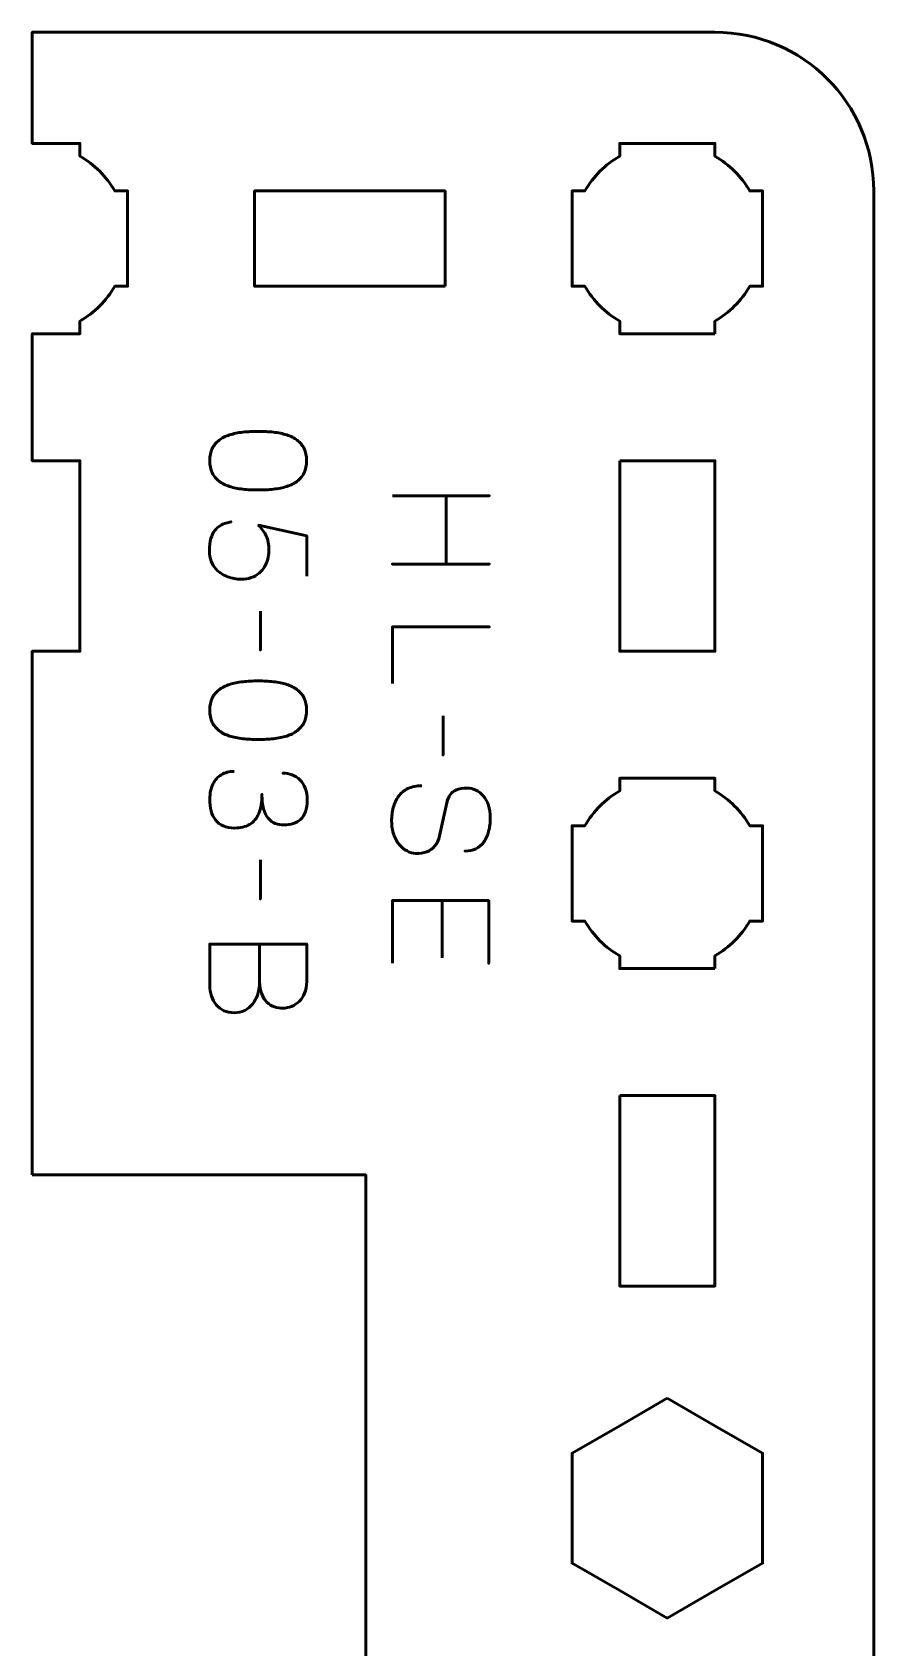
# Model space of a CAD drawing. Header units: centimetres. Extents: x -22.2 to 28.4, y -19.5 to -10.2.
# Drawn here: x -11.5 to -8.85, y -15.29 to -10.2 of the extents above; entities that cross this region are included whole.
import ezdxf

# ---------------------------------------------------------------- set-up
doc = ezdxf.new("R2010")
doc.units = ezdxf.units.CM
doc.header["$MEASUREMENT"] = 0
doc.layers.add('Layer 1', color=7, linetype='Continuous')

msp = doc.modelspace()

# ---------------------------------------------------------------- linework, layer by layer
at = {"layer": 'Layer 1', "lineweight": 53}
for points, knots in [([(-11.50008, -13.8), (-11.50008, -13.8), (-10.45, -13.8), (-10.45, -13.8), (-10.45, -13.8), (-10.45, -13.8), (-10.45, -15.84995), (-10.45, -15.84995), (-10.45, -15.84995), (-10.45, -15.84995), (-10.45001, -17.8999), (-10.45001, -17.8999), (-10.45001, -17.8999), (-10.45001, -17.8999), (-11.50008, -17.8999), (-11.50008, -17.8999), (-11.50008, -17.8999), (-11.50008, -18.66783), (-11.50008, -18.84734), (-11.50008, -19.4999), (-11.50008, -19.4999), (-11.50008, -19.4999), (-9.35007, -19.4999), (-9.35007, -19.4999), (-9.35007, -19.4999), (-9.07307, -19.4999), (-8.84998, -19.2768), (-8.84998, -18.9998), (-8.84998, -18.9998), (-8.84998, -18.9998), (-8.84998, -15.84995), (-8.84998, -15.84995), (-8.84998, -15.84995), (-8.84998, -15.84995), (-8.84998, -10.7001), (-8.84998, -10.7001), (-8.84998, -10.7001), (-8.84998, -10.42315), (-9.07286, -10.20008), (-9.34992, -10.2), (-9.34992, -10.2), (-9.34992, -10.2), (-11.50008, -10.2), (-11.50008, -10.2), (-11.50008, -10.2), (-11.50008, -10.2), (-11.50008, -10.54996), (-11.50008, -10.54996), (-11.50008, -10.54996), (-11.50008, -10.54996), (-11.34993, -10.54996), (-11.34993, -10.54996), (-11.34993, -10.54996), (-11.34993, -10.54996), (-11.34993, -10.59015), (-11.34993, -10.59015), (-11.34993, -10.59015), (-11.30443, -10.61649), (-11.26649, -10.65445), (-11.24015, -10.69996), (-11.24015, -10.69996), (-11.24015, -10.69996), (-11.19994, -10.69996), (-11.19994, -10.69996), (-11.19994, -10.69996), (-11.19994, -10.69996), (-11.19994, -10.99996), (-11.19994, -10.99996), (-11.19994, -10.99996), (-11.19994, -10.99996), (-11.24017, -10.99996), (-11.24017, -10.99996), (-11.24017, -10.99996), (-11.26651, -11.04546), (-11.30444, -11.08342), (-11.34993, -11.10976), (-11.34993, -11.10976), (-11.34993, -11.10976), (-11.34993, -11.14995), (-11.34993, -11.14995), (-11.34993, -11.14995), (-11.34993, -11.14995), (-11.49845, -11.14995), (-11.49845, -11.14995), (-11.49845, -11.14995), (-11.49845, -11.14995), (-11.5, -11.14997), (-11.5, -11.14997), (-11.5, -11.14997), (-11.5, -11.14997), (-11.50008, -11.14997), (-11.50008, -11.14997), (-11.50008, -11.14997), (-11.50008, -11.14997), (-11.50008, -11.55005), (-11.50008, -11.55005), (-11.50008, -11.55005), (-11.50008, -11.55005), (-11.34992, -11.55005), (-11.34992, -11.55005), (-11.34992, -11.55005), (-11.34992, -11.55005), (-11.34992, -12.15004), (-11.34992, -12.15004), (-11.34992, -12.15004), (-11.34992, -12.15004), (-11.50008, -12.15004), (-11.50008, -12.15004), (-11.50008, -12.15004), (-11.50008, -12.82411), (-11.50008, -12.98058), (-11.50008, -13.8)], [0, 0, 0, 0, 0.0357143, 0.0357143, 0.0357143, 0.0357143, 0.0714286, 0.0714286, 0.0714286, 0.0714286, 0.1071429, 0.1071429, 0.1071429, 0.1071429, 0.1428571, 0.1428571, 0.1428571, 0.1428571, 0.1785714, 0.1785714, 0.1785714, 0.1785714, 0.2142857, 0.2142857, 0.2142857, 0.2142857, 0.25, 0.25, 0.25, 0.25, 0.2857143, 0.2857143, 0.2857143, 0.2857143, 0.3214286, 0.3214286, 0.3214286, 0.3214286, 0.3571429, 0.3571429, 0.3571429, 0.3571429, 0.3928571, 0.3928571, 0.3928571, 0.3928571, 0.4285714, 0.4285714, 0.4285714, 0.4285714, 0.4642857, 0.4642857, 0.4642857, 0.4642857, 0.5, 0.5, 0.5, 0.5, 0.5357143, 0.5357143, 0.5357143, 0.5357143, 0.5714286, 0.5714286, 0.5714286, 0.5714286, 0.6071429, 0.6071429, 0.6071429, 0.6071429, 0.6428571, 0.6428571, 0.6428571, 0.6428571, 0.6785714, 0.6785714, 0.6785714, 0.6785714, 0.7142857, 0.7142857, 0.7142857, 0.7142857, 0.75, 0.75, 0.75, 0.75, 0.7857143, 0.7857143, 0.7857143, 0.7857143, 0.8214286, 0.8214286, 0.8214286, 0.8214286, 0.8571429, 0.8571429, 0.8571429, 0.8571429, 0.8928571, 0.8928571, 0.8928571, 0.8928571, 0.9285714, 0.9285714, 0.9285714, 0.9285714, 0.9642857, 0.9642857, 0.9642857, 0.9642857, 1, 1, 1, 1]), ([(-9.34993, -11.14995), (-9.34993, -11.14995), (-9.49845, -11.14995), (-9.49845, -11.14995), (-9.49845, -11.14995), (-9.49845, -11.14995), (-9.5, -11.14997), (-9.5, -11.14997), (-9.5, -11.14997), (-9.5, -11.14997), (-9.50155, -11.14995), (-9.50155, -11.14995), (-9.50155, -11.14995), (-9.50155, -11.14995), (-9.64993, -11.14995), (-9.64993, -11.14995), (-9.64993, -11.14995), (-9.64993, -11.14995), (-9.64993, -11.10986), (-9.64993, -11.10986), (-9.64993, -11.10986), (-9.6955, -11.08351), (-9.73348, -11.04551), (-9.75984, -10.99996), (-9.75984, -10.99996), (-9.75984, -10.99996), (-9.79993, -10.99996), (-9.79993, -10.99996), (-9.79993, -10.99996), (-9.79993, -10.99996), (-9.79993, -10.85591), (-9.79993, -10.85591), (-9.79993, -10.85591), (-9.79993, -10.85591), (-9.79999, -10.84997), (-9.79999, -10.84997), (-9.79999, -10.84997), (-9.79999, -10.84997), (-9.79993, -10.84403), (-9.79993, -10.84403), (-9.79993, -10.84403), (-9.79993, -10.84403), (-9.79993, -10.69996), (-9.79993, -10.69996), (-9.79993, -10.69996), (-9.79993, -10.69996), (-9.75986, -10.69996), (-9.75986, -10.69996), (-9.75986, -10.69996), (-9.7335, -10.65439), (-9.69551, -10.6164), (-9.64993, -10.59006), (-9.64993, -10.59006), (-9.64993, -10.59006), (-9.64993, -10.54996), (-9.64993, -10.54996), (-9.64993, -10.54996), (-9.64993, -10.54996), (-9.34993, -10.54996), (-9.34993, -10.54996), (-9.34993, -10.54996), (-9.34993, -10.54996), (-9.34993, -10.59015), (-9.34993, -10.59015), (-9.34993, -10.59015), (-9.30443, -10.61649), (-9.26649, -10.65445), (-9.24015, -10.69996), (-9.24015, -10.69996), (-9.24015, -10.69996), (-9.19994, -10.69996), (-9.19994, -10.69996), (-9.19994, -10.69996), (-9.19994, -10.69996), (-9.19994, -10.99996), (-9.19994, -10.99996), (-9.19994, -10.99996), (-9.19994, -10.99996), (-9.24017, -10.99996), (-9.24017, -10.99996), (-9.24017, -10.99996), (-9.26651, -11.04546), (-9.30444, -11.08342), (-9.34993, -11.10976), (-9.34993, -11.10976), (-9.34993, -11.10976), (-9.34993, -11.14995), (-9.34993, -11.14995)], [0, 0, 0, 0, 0.0454545, 0.0454545, 0.0454545, 0.0454545, 0.0909091, 0.0909091, 0.0909091, 0.0909091, 0.1363636, 0.1363636, 0.1363636, 0.1363636, 0.1818182, 0.1818182, 0.1818182, 0.1818182, 0.2272727, 0.2272727, 0.2272727, 0.2272727, 0.2727273, 0.2727273, 0.2727273, 0.2727273, 0.3181818, 0.3181818, 0.3181818, 0.3181818, 0.3636364, 0.3636364, 0.3636364, 0.3636364, 0.4090909, 0.4090909, 0.4090909, 0.4090909, 0.4545455, 0.4545455, 0.4545455, 0.4545455, 0.5, 0.5, 0.5, 0.5, 0.5454545, 0.5454545, 0.5454545, 0.5454545, 0.5909091, 0.5909091, 0.5909091, 0.5909091, 0.6363636, 0.6363636, 0.6363636, 0.6363636, 0.6818182, 0.6818182, 0.6818182, 0.6818182, 0.7272727, 0.7272727, 0.7272727, 0.7272727, 0.7727273, 0.7727273, 0.7727273, 0.7727273, 0.8181818, 0.8181818, 0.8181818, 0.8181818, 0.8636364, 0.8636364, 0.8636364, 0.8636364, 0.9090909, 0.9090909, 0.9090909, 0.9090909, 0.9545455, 0.9545455, 0.9545455, 0.9545455, 1, 1, 1, 1]), ([(-10.19993, -10.99993), (-10.19993, -10.99993), (-10.19993, -10.69992), (-10.19993, -10.69992), (-10.19993, -10.69992), (-10.19993, -10.69992), (-10.79992, -10.69992), (-10.79992, -10.69992), (-10.79992, -10.69992), (-10.79992, -10.69992), (-10.79992, -10.99993), (-10.79992, -10.99993), (-10.79992, -10.99993), (-10.79992, -10.99993), (-10.19993, -10.99993), (-10.19993, -10.99993)], [0, 0, 0, 0, 0.25, 0.25, 0.25, 0.25, 0.5, 0.5, 0.5, 0.5, 0.75, 0.75, 0.75, 0.75, 1, 1, 1, 1]), ([(-9.64993, -11.55005), (-9.64993, -11.55005), (-9.34992, -11.55005), (-9.34992, -11.55005), (-9.34992, -11.55005), (-9.34992, -11.55005), (-9.34992, -12.15004), (-9.34992, -12.15004), (-9.34992, -12.15004), (-9.34992, -12.15004), (-9.64993, -12.15004), (-9.64993, -12.15004), (-9.64993, -12.15004), (-9.64993, -12.15004), (-9.64993, -11.55005), (-9.64993, -11.55005)], [0, 0, 0, 0, 0.25, 0.25, 0.25, 0.25, 0.5, 0.5, 0.5, 0.5, 0.75, 0.75, 0.75, 0.75, 1, 1, 1, 1]), ([(-9.34993, -13.14995), (-9.34993, -13.14995), (-9.49845, -13.14995), (-9.49845, -13.14995), (-9.49845, -13.14995), (-9.49845, -13.14995), (-9.5, -13.14997), (-9.5, -13.14997), (-9.5, -13.14997), (-9.5, -13.14997), (-9.50155, -13.14995), (-9.50155, -13.14995), (-9.50155, -13.14995), (-9.50155, -13.14995), (-9.64993, -13.14995), (-9.64993, -13.14995), (-9.64993, -13.14995), (-9.64993, -13.14995), (-9.64993, -13.10986), (-9.64993, -13.10986), (-9.64993, -13.10986), (-9.6955, -13.08351), (-9.73348, -13.04551), (-9.75984, -12.99996), (-9.75984, -12.99996), (-9.75984, -12.99996), (-9.79993, -12.99996), (-9.79993, -12.99996), (-9.79993, -12.99996), (-9.79993, -12.99996), (-9.79993, -12.85591), (-9.79993, -12.85591), (-9.79993, -12.85591), (-9.79993, -12.85591), (-9.79999, -12.84997), (-9.79999, -12.84997), (-9.79999, -12.84997), (-9.79999, -12.84997), (-9.79993, -12.84403), (-9.79993, -12.84403), (-9.79993, -12.84403), (-9.79993, -12.84403), (-9.79993, -12.69996), (-9.79993, -12.69996), (-9.79993, -12.69996), (-9.79993, -12.69996), (-9.75986, -12.69996), (-9.75986, -12.69996), (-9.75986, -12.69996), (-9.7335, -12.65439), (-9.69551, -12.6164), (-9.64993, -12.59006), (-9.64993, -12.59006), (-9.64993, -12.59006), (-9.64993, -12.54996), (-9.64993, -12.54996), (-9.64993, -12.54996), (-9.64993, -12.54996), (-9.34993, -12.54996), (-9.34993, -12.54996), (-9.34993, -12.54996), (-9.34993, -12.54996), (-9.34993, -12.59015), (-9.34993, -12.59015), (-9.34993, -12.59015), (-9.30443, -12.61649), (-9.26649, -12.65445), (-9.24015, -12.69996), (-9.24015, -12.69996), (-9.24015, -12.69996), (-9.19994, -12.69996), (-9.19994, -12.69996), (-9.19994, -12.69996), (-9.19994, -12.69996), (-9.19994, -12.99996), (-9.19994, -12.99996), (-9.19994, -12.99996), (-9.19994, -12.99996), (-9.24017, -12.99996), (-9.24017, -12.99996), (-9.24017, -12.99996), (-9.26651, -13.04546), (-9.30444, -13.08342), (-9.34993, -13.10976), (-9.34993, -13.10976), (-9.34993, -13.10976), (-9.34993, -13.14995), (-9.34993, -13.14995)], [0, 0, 0, 0, 0.0454545, 0.0454545, 0.0454545, 0.0454545, 0.0909091, 0.0909091, 0.0909091, 0.0909091, 0.1363636, 0.1363636, 0.1363636, 0.1363636, 0.1818182, 0.1818182, 0.1818182, 0.1818182, 0.2272727, 0.2272727, 0.2272727, 0.2272727, 0.2727273, 0.2727273, 0.2727273, 0.2727273, 0.3181818, 0.3181818, 0.3181818, 0.3181818, 0.3636364, 0.3636364, 0.3636364, 0.3636364, 0.4090909, 0.4090909, 0.4090909, 0.4090909, 0.4545455, 0.4545455, 0.4545455, 0.4545455, 0.5, 0.5, 0.5, 0.5, 0.5454545, 0.5454545, 0.5454545, 0.5454545, 0.5909091, 0.5909091, 0.5909091, 0.5909091, 0.6363636, 0.6363636, 0.6363636, 0.6363636, 0.6818182, 0.6818182, 0.6818182, 0.6818182, 0.7272727, 0.7272727, 0.7272727, 0.7272727, 0.7727273, 0.7727273, 0.7727273, 0.7727273, 0.8181818, 0.8181818, 0.8181818, 0.8181818, 0.8636364, 0.8636364, 0.8636364, 0.8636364, 0.9090909, 0.9090909, 0.9090909, 0.9090909, 0.9545455, 0.9545455, 0.9545455, 0.9545455, 1, 1, 1, 1]), ([(-9.64993, -13.55005), (-9.64993, -13.55005), (-9.34992, -13.55005), (-9.34992, -13.55005), (-9.34992, -13.55005), (-9.34992, -13.55005), (-9.34992, -14.15004), (-9.34992, -14.15004), (-9.34992, -14.15004), (-9.34992, -14.15004), (-9.64993, -14.15004), (-9.64993, -14.15004), (-9.64993, -14.15004), (-9.64993, -14.15004), (-9.64993, -13.55005), (-9.64993, -13.55005)], [0, 0, 0, 0, 0.25, 0.25, 0.25, 0.25, 0.5, 0.5, 0.5, 0.5, 0.75, 0.75, 0.75, 0.75, 1, 1, 1, 1]), ([(-9.50003, -14.50352), (-9.50003, -14.50352), (-9.65004, -14.59012), (-9.65004, -14.59012), (-9.65004, -14.59012), (-9.65004, -14.59012), (-9.80003, -14.67672), (-9.80003, -14.67672), (-9.80003, -14.67672), (-9.80003, -14.67672), (-9.80003, -14.84993), (-9.80003, -14.84993), (-9.80003, -14.84993), (-9.80003, -14.84993), (-9.80003, -15.02314), (-9.80003, -15.02314), (-9.80003, -15.02314), (-9.80003, -15.02314), (-9.65004, -15.10974), (-9.65004, -15.10974), (-9.65004, -15.10974), (-9.65004, -15.10974), (-9.50003, -15.19634), (-9.50003, -15.19634), (-9.50003, -15.19634), (-9.50003, -15.19634), (-9.35002, -15.10974), (-9.35002, -15.10974), (-9.35002, -15.10974), (-9.35002, -15.10974), (-9.20003, -15.02314), (-9.20003, -15.02314), (-9.20003, -15.02314), (-9.20003, -15.02314), (-9.20003, -14.84993), (-9.20003, -14.84993), (-9.20003, -14.84993), (-9.20003, -14.84993), (-9.20003, -14.67672), (-9.20003, -14.67672), (-9.20003, -14.67672), (-9.20003, -14.67672), (-9.35002, -14.59012), (-9.35002, -14.59012), (-9.35002, -14.59012), (-9.35002, -14.59012), (-9.50003, -14.50352), (-9.50003, -14.50352)], [0, 0, 0, 0, 0.0833333, 0.0833333, 0.0833333, 0.0833333, 0.1666667, 0.1666667, 0.1666667, 0.1666667, 0.25, 0.25, 0.25, 0.25, 0.3333333, 0.3333333, 0.3333333, 0.3333333, 0.4166667, 0.4166667, 0.4166667, 0.4166667, 0.5, 0.5, 0.5, 0.5, 0.5833333, 0.5833333, 0.5833333, 0.5833333, 0.6666667, 0.6666667, 0.6666667, 0.6666667, 0.75, 0.75, 0.75, 0.75, 0.8333333, 0.8333333, 0.8333333, 0.8333333, 0.9166667, 0.9166667, 0.9166667, 0.9166667, 1, 1, 1, 1])]:
    msp.add_open_spline(points, degree=3, knots=knots, dxfattribs=at)
at = {"layer": 'Layer 1', "color": 5, "lineweight": 53}
for points, knots in [([(-10.94108, -11.54966), (-10.94101, -11.56447), (-10.9384, -11.57724), (-10.93332, -11.5879), (-10.93332, -11.5879), (-10.92824, -11.59848), (-10.92097, -11.6073), (-10.91173, -11.61435), (-10.91173, -11.61435), (-10.90242, -11.62134), (-10.89141, -11.62684), (-10.87871, -11.63093), (-10.87871, -11.63093), (-10.86601, -11.63496), (-10.85211, -11.63785), (-10.83687, -11.63947), (-10.83687, -11.63947), (-10.82163, -11.64117), (-10.80561, -11.64201), (-10.78868, -11.64194), (-10.78868, -11.64194), (-10.77182, -11.64201), (-10.7558, -11.64117), (-10.74063, -11.63947), (-10.74063, -11.63947), (-10.72546, -11.63785), (-10.71149, -11.63496), (-10.69879, -11.63093), (-10.69879, -11.63093), (-10.68616, -11.62684), (-10.67516, -11.62134), (-10.66577, -11.61435), (-10.66577, -11.61435), (-10.65646, -11.6073), (-10.64919, -11.59848), (-10.64411, -11.5879), (-10.64411, -11.5879), (-10.63896, -11.57724), (-10.63635, -11.56447), (-10.63628, -11.54966), (-10.63628, -11.54966), (-10.63635, -11.53484), (-10.63896, -11.52207), (-10.64411, -11.51141), (-10.64411, -11.51141), (-10.64919, -11.50083), (-10.65646, -11.49201), (-10.66577, -11.48496), (-10.66577, -11.48496), (-10.67516, -11.47797), (-10.68616, -11.47247), (-10.69879, -11.46838), (-10.69879, -11.46838), (-10.71149, -11.46435), (-10.72546, -11.46146), (-10.74063, -11.45984), (-10.74063, -11.45984), (-10.7558, -11.45815), (-10.77182, -11.4573), (-10.78868, -11.45737), (-10.78868, -11.45737), (-10.80561, -11.4573), (-10.82163, -11.45815), (-10.83687, -11.45984), (-10.83687, -11.45984), (-10.85211, -11.46146), (-10.86601, -11.46435), (-10.87871, -11.46838), (-10.87871, -11.46838), (-10.89141, -11.47247), (-10.90242, -11.47797), (-10.91173, -11.48496), (-10.91173, -11.48496), (-10.92097, -11.49201), (-10.92824, -11.50083), (-10.93332, -11.51141), (-10.93332, -11.51141), (-10.9384, -11.52207), (-10.94101, -11.53484), (-10.94108, -11.54966)], [0, 0, 0, 0, 0.05, 0.05, 0.05, 0.05, 0.1, 0.1, 0.1, 0.1, 0.15, 0.15, 0.15, 0.15, 0.2, 0.2, 0.2, 0.2, 0.25, 0.25, 0.25, 0.25, 0.3, 0.3, 0.3, 0.3, 0.35, 0.35, 0.35, 0.35, 0.4, 0.4, 0.4, 0.4, 0.45, 0.45, 0.45, 0.45, 0.5, 0.5, 0.5, 0.5, 0.55, 0.55, 0.55, 0.55, 0.6, 0.6, 0.6, 0.6, 0.65, 0.65, 0.65, 0.65, 0.7, 0.7, 0.7, 0.7, 0.75, 0.75, 0.75, 0.75, 0.8, 0.8, 0.8, 0.8, 0.85, 0.85, 0.85, 0.85, 0.9, 0.9, 0.9, 0.9, 0.95, 0.95, 0.95, 0.95, 1, 1, 1, 1]), ([(-10.94108, -11.54966), (-10.94101, -11.56447), (-10.9384, -11.57724), (-10.93332, -11.5879), (-10.93332, -11.5879), (-10.92824, -11.59848), (-10.92097, -11.6073), (-10.91173, -11.61435), (-10.91173, -11.61435), (-10.90242, -11.62134), (-10.89141, -11.62684), (-10.87871, -11.63093), (-10.87871, -11.63093), (-10.86601, -11.63496), (-10.85211, -11.63785), (-10.83687, -11.63947), (-10.83687, -11.63947), (-10.82163, -11.64117), (-10.80561, -11.64201), (-10.78868, -11.64194), (-10.78868, -11.64194), (-10.77182, -11.64201), (-10.7558, -11.64117), (-10.74063, -11.63947), (-10.74063, -11.63947), (-10.72546, -11.63785), (-10.71149, -11.63496), (-10.69879, -11.63093), (-10.69879, -11.63093), (-10.68616, -11.62684), (-10.67516, -11.62134), (-10.66577, -11.61435), (-10.66577, -11.61435), (-10.65646, -11.6073), (-10.64919, -11.59848), (-10.64411, -11.5879), (-10.64411, -11.5879), (-10.63896, -11.57724), (-10.63635, -11.56447), (-10.63628, -11.54966), (-10.63628, -11.54966), (-10.63635, -11.53484), (-10.63896, -11.52207), (-10.64411, -11.51141), (-10.64411, -11.51141), (-10.64919, -11.50083), (-10.65646, -11.49201), (-10.66577, -11.48496), (-10.66577, -11.48496), (-10.67516, -11.47797), (-10.68616, -11.47247), (-10.69879, -11.46838), (-10.69879, -11.46838), (-10.71149, -11.46435), (-10.72546, -11.46146), (-10.74063, -11.45984), (-10.74063, -11.45984), (-10.7558, -11.45815), (-10.77182, -11.4573), (-10.78868, -11.45737), (-10.78868, -11.45737), (-10.80561, -11.4573), (-10.82163, -11.45815), (-10.83687, -11.45984), (-10.83687, -11.45984), (-10.85211, -11.46146), (-10.86601, -11.46435), (-10.87871, -11.46838), (-10.87871, -11.46838), (-10.89141, -11.47247), (-10.90242, -11.47797), (-10.91173, -11.48496), (-10.91173, -11.48496), (-10.92097, -11.49201), (-10.92824, -11.50083), (-10.93332, -11.51141), (-10.93332, -11.51141), (-10.9384, -11.52207), (-10.94101, -11.53484), (-10.94108, -11.54966)], [0, 0, 0, 0, 0.05, 0.05, 0.05, 0.05, 0.1, 0.1, 0.1, 0.1, 0.15, 0.15, 0.15, 0.15, 0.2, 0.2, 0.2, 0.2, 0.25, 0.25, 0.25, 0.25, 0.3, 0.3, 0.3, 0.3, 0.35, 0.35, 0.35, 0.35, 0.4, 0.4, 0.4, 0.4, 0.45, 0.45, 0.45, 0.45, 0.5, 0.5, 0.5, 0.5, 0.55, 0.55, 0.55, 0.55, 0.6, 0.6, 0.6, 0.6, 0.65, 0.65, 0.65, 0.65, 0.7, 0.7, 0.7, 0.7, 0.75, 0.75, 0.75, 0.75, 0.8, 0.8, 0.8, 0.8, 0.85, 0.85, 0.85, 0.85, 0.9, 0.9, 0.9, 0.9, 0.95, 0.95, 0.95, 0.95, 1, 1, 1, 1]), ([(-10.36577, -11.66014), (-10.36577, -11.66014), (-10.19686, -11.66014), (-10.19686, -11.66014), (-10.19686, -11.66014), (-10.19686, -11.66014), (-10.19686, -11.87561), (-10.19686, -11.87561), (-10.19686, -11.87561), (-10.19686, -11.87561), (-10.36577, -11.87561), (-10.36577, -11.87561), (-10.36577, -11.87561), (-10.36577, -11.87561), (-10.06097, -11.87561), (-10.06097, -11.87561), (-10.06097, -11.87561), (-10.06097, -11.87561), (-10.19686, -11.87561), (-10.19686, -11.87561), (-10.19686, -11.87561), (-10.19686, -11.87561), (-10.19686, -11.66014), (-10.19686, -11.66014), (-10.19686, -11.66014), (-10.19686, -11.66014), (-10.06097, -11.66014), (-10.06097, -11.66014), (-10.06097, -11.66014), (-10.06097, -11.66014), (-10.36577, -11.66014), (-10.36577, -11.66014)], [0, 0, 0, 0, 0.125, 0.125, 0.125, 0.125, 0.25, 0.25, 0.25, 0.25, 0.375, 0.375, 0.375, 0.375, 0.5, 0.5, 0.5, 0.5, 0.625, 0.625, 0.625, 0.625, 0.75, 0.75, 0.75, 0.75, 0.875, 0.875, 0.875, 0.875, 1, 1, 1, 1]), ([(-10.63586, -11.91372), (-10.63586, -11.91372), (-10.63586, -11.78672), (-10.63586, -11.78672), (-10.63586, -11.78672), (-10.63586, -11.78672), (-10.78741, -11.75285), (-10.78741, -11.75285), (-10.78741, -11.75285), (-10.78233, -11.75878), (-10.77775, -11.76442), (-10.77372, -11.76986), (-10.77372, -11.76986), (-10.7697, -11.77522), (-10.76632, -11.78086), (-10.76349, -11.78679), (-10.76349, -11.78679), (-10.76067, -11.79279), (-10.75855, -11.79956), (-10.75707, -11.80711), (-10.75707, -11.80711), (-10.75559, -11.81473), (-10.75481, -11.82376), (-10.75481, -11.83413), (-10.75481, -11.83413), (-10.75481, -11.8426), (-10.75594, -11.85107), (-10.75827, -11.85953), (-10.75827, -11.85953), (-10.76053, -11.868), (-10.76399, -11.87604), (-10.76857, -11.88366), (-10.76857, -11.88366), (-10.77323, -11.89135), (-10.77902, -11.89813), (-10.786, -11.90405), (-10.786, -11.90405), (-10.79299, -11.91005), (-10.80117, -11.91478), (-10.81055, -11.91816), (-10.81055, -11.91816), (-10.81994, -11.92162), (-10.83059, -11.92338), (-10.84244, -11.92345), (-10.84244, -11.92345), (-10.84682, -11.92353), (-10.85232, -11.92303), (-10.85881, -11.92204), (-10.85881, -11.92204), (-10.8653, -11.92113), (-10.87236, -11.91943), (-10.87984, -11.91703), (-10.87984, -11.91703), (-10.88732, -11.91464), (-10.89473, -11.91125), (-10.90206, -11.90695), (-10.90206, -11.90695), (-10.9094, -11.90264), (-10.9161, -11.89714), (-10.92217, -11.89051), (-10.92217, -11.89051), (-10.92824, -11.88387), (-10.93311, -11.87583), (-10.93678, -11.86645), (-10.93678, -11.86645), (-10.94037, -11.85699), (-10.94228, -11.84591), (-10.94235, -11.83329), (-10.94235, -11.83329), (-10.94228, -11.81819), (-10.94066, -11.80549), (-10.93762, -11.79519), (-10.93762, -11.79519), (-10.93452, -11.78488), (-10.9305, -11.77649), (-10.92542, -11.77), (-10.92542, -11.77), (-10.92034, -11.76344), (-10.91476, -11.75836), (-10.9087, -11.75469), (-10.9087, -11.75469), (-10.90263, -11.75102), (-10.89656, -11.74827), (-10.89049, -11.74643), (-10.89049, -11.74643), (-10.88442, -11.7446), (-10.87885, -11.74319), (-10.87377, -11.74227), (-10.87377, -11.74227), (-10.87885, -11.74319), (-10.88442, -11.7446), (-10.89049, -11.74643), (-10.89049, -11.74643), (-10.89656, -11.74827), (-10.90263, -11.75102), (-10.9087, -11.75469), (-10.9087, -11.75469), (-10.91476, -11.75836), (-10.92034, -11.76344), (-10.92542, -11.77), (-10.92542, -11.77), (-10.9305, -11.77649), (-10.93452, -11.78488), (-10.93762, -11.79519), (-10.93762, -11.79519), (-10.94066, -11.80549), (-10.94228, -11.81819), (-10.94235, -11.83329), (-10.94235, -11.83329), (-10.94228, -11.84591), (-10.94037, -11.85699), (-10.93678, -11.86645), (-10.93678, -11.86645), (-10.93311, -11.87583), (-10.92824, -11.88387), (-10.92217, -11.89051), (-10.92217, -11.89051), (-10.9161, -11.89714), (-10.9094, -11.90264), (-10.90206, -11.90695), (-10.90206, -11.90695), (-10.89473, -11.91125), (-10.88732, -11.91464), (-10.87984, -11.91703), (-10.87984, -11.91703), (-10.87236, -11.91943), (-10.8653, -11.92113), (-10.85881, -11.92204), (-10.85881, -11.92204), (-10.85232, -11.92303), (-10.84682, -11.92353), (-10.84244, -11.92345), (-10.84244, -11.92345), (-10.83059, -11.92338), (-10.81994, -11.92162), (-10.81055, -11.91816), (-10.81055, -11.91816), (-10.80117, -11.91478), (-10.79299, -11.91005), (-10.786, -11.90405), (-10.786, -11.90405), (-10.77902, -11.89813), (-10.77323, -11.89135), (-10.76857, -11.88366), (-10.76857, -11.88366), (-10.76399, -11.87604), (-10.76053, -11.868), (-10.75827, -11.85953), (-10.75827, -11.85953), (-10.75594, -11.85107), (-10.75481, -11.8426), (-10.75481, -11.83413), (-10.75481, -11.83413), (-10.75481, -11.82376), (-10.75559, -11.81473), (-10.75707, -11.80711), (-10.75707, -11.80711), (-10.75855, -11.79956), (-10.76067, -11.79279), (-10.76349, -11.78679), (-10.76349, -11.78679), (-10.76632, -11.78086), (-10.7697, -11.77522), (-10.77372, -11.76986), (-10.77372, -11.76986), (-10.77775, -11.76442), (-10.78233, -11.75878), (-10.78741, -11.75285), (-10.78741, -11.75285), (-10.78741, -11.75285), (-10.63586, -11.78672), (-10.63586, -11.78672), (-10.63586, -11.78672), (-10.63586, -11.78672), (-10.63586, -11.91372), (-10.63586, -11.91372)], [0, 0, 0, 0, 0.0227273, 0.0227273, 0.0227273, 0.0227273, 0.0454545, 0.0454545, 0.0454545, 0.0454545, 0.0681818, 0.0681818, 0.0681818, 0.0681818, 0.0909091, 0.0909091, 0.0909091, 0.0909091, 0.1136364, 0.1136364, 0.1136364, 0.1136364, 0.1363636, 0.1363636, 0.1363636, 0.1363636, 0.1590909, 0.1590909, 0.1590909, 0.1590909, 0.1818182, 0.1818182, 0.1818182, 0.1818182, 0.2045455, 0.2045455, 0.2045455, 0.2045455, 0.2272727, 0.2272727, 0.2272727, 0.2272727, 0.25, 0.25, 0.25, 0.25, 0.2727273, 0.2727273, 0.2727273, 0.2727273, 0.2954545, 0.2954545, 0.2954545, 0.2954545, 0.3181818, 0.3181818, 0.3181818, 0.3181818, 0.3409091, 0.3409091, 0.3409091, 0.3409091, 0.3636364, 0.3636364, 0.3636364, 0.3636364, 0.3863636, 0.3863636, 0.3863636, 0.3863636, 0.4090909, 0.4090909, 0.4090909, 0.4090909, 0.4318182, 0.4318182, 0.4318182, 0.4318182, 0.4545455, 0.4545455, 0.4545455, 0.4545455, 0.4772727, 0.4772727, 0.4772727, 0.4772727, 0.5, 0.5, 0.5, 0.5, 0.5227273, 0.5227273, 0.5227273, 0.5227273, 0.5454545, 0.5454545, 0.5454545, 0.5454545, 0.5681818, 0.5681818, 0.5681818, 0.5681818, 0.5909091, 0.5909091, 0.5909091, 0.5909091, 0.6136364, 0.6136364, 0.6136364, 0.6136364, 0.6363636, 0.6363636, 0.6363636, 0.6363636, 0.6590909, 0.6590909, 0.6590909, 0.6590909, 0.6818182, 0.6818182, 0.6818182, 0.6818182, 0.7045455, 0.7045455, 0.7045455, 0.7045455, 0.7272727, 0.7272727, 0.7272727, 0.7272727, 0.75, 0.75, 0.75, 0.75, 0.7727273, 0.7727273, 0.7727273, 0.7727273, 0.7954545, 0.7954545, 0.7954545, 0.7954545, 0.8181818, 0.8181818, 0.8181818, 0.8181818, 0.8409091, 0.8409091, 0.8409091, 0.8409091, 0.8636364, 0.8636364, 0.8636364, 0.8636364, 0.8863636, 0.8863636, 0.8863636, 0.8863636, 0.9090909, 0.9090909, 0.9090909, 0.9090909, 0.9318182, 0.9318182, 0.9318182, 0.9318182, 0.9545455, 0.9545455, 0.9545455, 0.9545455, 0.9772727, 0.9772727, 0.9772727, 0.9772727, 1, 1, 1, 1]), ([(-10.78148, -12.02336), (-10.78148, -12.02336), (-10.78148, -12.14655), (-10.78148, -12.14655), (-10.78148, -12.14655), (-10.78148, -12.14655), (-10.78148, -12.02336), (-10.78148, -12.02336)], [0, 0, 0, 0, 0.5, 0.5, 0.5, 0.5, 1, 1, 1, 1]), ([(-10.36577, -12.25153), (-10.36577, -12.25153), (-10.36577, -12.07331), (-10.36577, -12.07331), (-10.36577, -12.07331), (-10.36577, -12.07331), (-10.06055, -12.07331), (-10.06055, -12.07331), (-10.06055, -12.07331), (-10.06055, -12.07331), (-10.36577, -12.07331), (-10.36577, -12.07331), (-10.36577, -12.07331), (-10.36577, -12.07331), (-10.36577, -12.25153), (-10.36577, -12.25153)], [0, 0, 0, 0, 0.25, 0.25, 0.25, 0.25, 0.5, 0.5, 0.5, 0.5, 0.75, 0.75, 0.75, 0.75, 1, 1, 1, 1]), ([(-10.94108, -12.33578), (-10.94101, -12.35059), (-10.9384, -12.36336), (-10.93332, -12.37402), (-10.93332, -12.37402), (-10.92824, -12.3846), (-10.92097, -12.39342), (-10.91173, -12.40047), (-10.91173, -12.40047), (-10.90242, -12.40746), (-10.89141, -12.41296), (-10.87871, -12.41705), (-10.87871, -12.41705), (-10.86601, -12.42108), (-10.85211, -12.42397), (-10.83687, -12.42559), (-10.83687, -12.42559), (-10.82163, -12.42729), (-10.80561, -12.42813), (-10.78868, -12.42806), (-10.78868, -12.42806), (-10.77182, -12.42813), (-10.7558, -12.42729), (-10.74063, -12.42559), (-10.74063, -12.42559), (-10.72546, -12.42397), (-10.71149, -12.42108), (-10.69879, -12.41705), (-10.69879, -12.41705), (-10.68616, -12.41296), (-10.67516, -12.40746), (-10.66577, -12.40047), (-10.66577, -12.40047), (-10.65646, -12.39342), (-10.64919, -12.3846), (-10.64411, -12.37402), (-10.64411, -12.37402), (-10.63896, -12.36336), (-10.63635, -12.35059), (-10.63628, -12.33578), (-10.63628, -12.33578), (-10.63635, -12.32096), (-10.63896, -12.30819), (-10.64411, -12.29753), (-10.64411, -12.29753), (-10.64919, -12.28695), (-10.65646, -12.27813), (-10.66577, -12.27108), (-10.66577, -12.27108), (-10.67516, -12.26409), (-10.68616, -12.25859), (-10.69879, -12.2545), (-10.69879, -12.2545), (-10.71149, -12.25047), (-10.72546, -12.24758), (-10.74063, -12.24596), (-10.74063, -12.24596), (-10.7558, -12.24427), (-10.77182, -12.24342), (-10.78868, -12.24349), (-10.78868, -12.24349), (-10.80561, -12.24342), (-10.82163, -12.24427), (-10.83687, -12.24596), (-10.83687, -12.24596), (-10.85211, -12.24758), (-10.86601, -12.25047), (-10.87871, -12.2545), (-10.87871, -12.2545), (-10.89141, -12.25859), (-10.90242, -12.26409), (-10.91173, -12.27108), (-10.91173, -12.27108), (-10.92097, -12.27813), (-10.92824, -12.28695), (-10.93332, -12.29753), (-10.93332, -12.29753), (-10.9384, -12.30819), (-10.94101, -12.32096), (-10.94108, -12.33578)], [0, 0, 0, 0, 0.05, 0.05, 0.05, 0.05, 0.1, 0.1, 0.1, 0.1, 0.15, 0.15, 0.15, 0.15, 0.2, 0.2, 0.2, 0.2, 0.25, 0.25, 0.25, 0.25, 0.3, 0.3, 0.3, 0.3, 0.35, 0.35, 0.35, 0.35, 0.4, 0.4, 0.4, 0.4, 0.45, 0.45, 0.45, 0.45, 0.5, 0.5, 0.5, 0.5, 0.55, 0.55, 0.55, 0.55, 0.6, 0.6, 0.6, 0.6, 0.65, 0.65, 0.65, 0.65, 0.7, 0.7, 0.7, 0.7, 0.75, 0.75, 0.75, 0.75, 0.8, 0.8, 0.8, 0.8, 0.85, 0.85, 0.85, 0.85, 0.9, 0.9, 0.9, 0.9, 0.95, 0.95, 0.95, 0.95, 1, 1, 1, 1]), ([(-10.94108, -12.33578), (-10.94101, -12.35059), (-10.9384, -12.36336), (-10.93332, -12.37402), (-10.93332, -12.37402), (-10.92824, -12.3846), (-10.92097, -12.39342), (-10.91173, -12.40047), (-10.91173, -12.40047), (-10.90242, -12.40746), (-10.89141, -12.41296), (-10.87871, -12.41705), (-10.87871, -12.41705), (-10.86601, -12.42108), (-10.85211, -12.42397), (-10.83687, -12.42559), (-10.83687, -12.42559), (-10.82163, -12.42729), (-10.80561, -12.42813), (-10.78868, -12.42806), (-10.78868, -12.42806), (-10.77182, -12.42813), (-10.7558, -12.42729), (-10.74063, -12.42559), (-10.74063, -12.42559), (-10.72546, -12.42397), (-10.71149, -12.42108), (-10.69879, -12.41705), (-10.69879, -12.41705), (-10.68616, -12.41296), (-10.67516, -12.40746), (-10.66577, -12.40047), (-10.66577, -12.40047), (-10.65646, -12.39342), (-10.64919, -12.3846), (-10.64411, -12.37402), (-10.64411, -12.37402), (-10.63896, -12.36336), (-10.63635, -12.35059), (-10.63628, -12.33578), (-10.63628, -12.33578), (-10.63635, -12.32096), (-10.63896, -12.30819), (-10.64411, -12.29753), (-10.64411, -12.29753), (-10.64919, -12.28695), (-10.65646, -12.27813), (-10.66577, -12.27108), (-10.66577, -12.27108), (-10.67516, -12.26409), (-10.68616, -12.25859), (-10.69879, -12.2545), (-10.69879, -12.2545), (-10.71149, -12.25047), (-10.72546, -12.24758), (-10.74063, -12.24596), (-10.74063, -12.24596), (-10.7558, -12.24427), (-10.77182, -12.24342), (-10.78868, -12.24349), (-10.78868, -12.24349), (-10.80561, -12.24342), (-10.82163, -12.24427), (-10.83687, -12.24596), (-10.83687, -12.24596), (-10.85211, -12.24758), (-10.86601, -12.25047), (-10.87871, -12.2545), (-10.87871, -12.2545), (-10.89141, -12.25859), (-10.90242, -12.26409), (-10.91173, -12.27108), (-10.91173, -12.27108), (-10.92097, -12.27813), (-10.92824, -12.28695), (-10.93332, -12.29753), (-10.93332, -12.29753), (-10.9384, -12.30819), (-10.94101, -12.32096), (-10.94108, -12.33578)], [0, 0, 0, 0, 0.05, 0.05, 0.05, 0.05, 0.1, 0.1, 0.1, 0.1, 0.15, 0.15, 0.15, 0.15, 0.2, 0.2, 0.2, 0.2, 0.25, 0.25, 0.25, 0.25, 0.3, 0.3, 0.3, 0.3, 0.35, 0.35, 0.35, 0.35, 0.4, 0.4, 0.4, 0.4, 0.45, 0.45, 0.45, 0.45, 0.5, 0.5, 0.5, 0.5, 0.55, 0.55, 0.55, 0.55, 0.6, 0.6, 0.6, 0.6, 0.65, 0.65, 0.65, 0.65, 0.7, 0.7, 0.7, 0.7, 0.75, 0.75, 0.75, 0.75, 0.8, 0.8, 0.8, 0.8, 0.85, 0.85, 0.85, 0.85, 0.9, 0.9, 0.9, 0.9, 0.95, 0.95, 0.95, 0.95, 1, 1, 1, 1]), ([(-10.20617, -12.35355), (-10.20617, -12.35355), (-10.20617, -12.47674), (-10.20617, -12.47674), (-10.20617, -12.47674), (-10.20617, -12.47674), (-10.20617, -12.35355), (-10.20617, -12.35355)], [0, 0, 0, 0, 0.5, 0.5, 0.5, 0.5, 1, 1, 1, 1]), ([(-10.86446, -12.52839), (-10.8797, -12.52846), (-10.89296, -12.53199), (-10.90446, -12.53897), (-10.90446, -12.53897), (-10.91589, -12.54596), (-10.92485, -12.55591), (-10.93127, -12.56889), (-10.93127, -12.56889), (-10.93769, -12.58187), (-10.94094, -12.59746), (-10.94108, -12.6156), (-10.94108, -12.6156), (-10.94108, -12.62921), (-10.93967, -12.64156), (-10.93671, -12.65271), (-10.93671, -12.65271), (-10.93374, -12.66393), (-10.92916, -12.67352), (-10.92288, -12.68164), (-10.92288, -12.68164), (-10.9166, -12.68975), (-10.90848, -12.69596), (-10.89861, -12.70033), (-10.89861, -12.70033), (-10.88866, -12.70478), (-10.87673, -12.70696), (-10.86276, -12.70703), (-10.86276, -12.70703), (-10.84414, -12.70711), (-10.8284, -12.7033), (-10.81563, -12.69575), (-10.81563, -12.69575), (-10.80286, -12.6882), (-10.79327, -12.67648), (-10.78671, -12.66075), (-10.78671, -12.66075), (-10.78014, -12.64502), (-10.77683, -12.62484), (-10.77683, -12.60036), (-10.77683, -12.60036), (-10.7769, -12.61863), (-10.77521, -12.63394), (-10.77175, -12.64643), (-10.77175, -12.64643), (-10.76829, -12.65885), (-10.76342, -12.66879), (-10.75707, -12.67627), (-10.75707, -12.67627), (-10.75079, -12.68375), (-10.74331, -12.68918), (-10.73471, -12.69243), (-10.73471, -12.69243), (-10.72617, -12.69575), (-10.71679, -12.69737), (-10.70656, -12.6973), (-10.70656, -12.6973), (-10.69632, -12.69737), (-10.68687, -12.69596), (-10.67812, -12.69314), (-10.67812, -12.69314), (-10.66937, -12.69038), (-10.66168, -12.68587), (-10.65512, -12.67973), (-10.65512, -12.67973), (-10.64856, -12.67359), (-10.64341, -12.66548), (-10.63974, -12.65553), (-10.63974, -12.65553), (-10.63607, -12.64551), (-10.63424, -12.6333), (-10.63417, -12.61898), (-10.63417, -12.61898), (-10.63424, -12.60473), (-10.63635, -12.59224), (-10.64045, -12.58166), (-10.64045, -12.58166), (-10.64454, -12.571), (-10.65011, -12.56226), (-10.65724, -12.5552), (-10.65724, -12.5552), (-10.66436, -12.54822), (-10.67248, -12.54299), (-10.68165, -12.53954), (-10.68165, -12.53954), (-10.69082, -12.53601), (-10.70056, -12.53432), (-10.71079, -12.53432), (-10.71079, -12.53432), (-10.70056, -12.53432), (-10.69082, -12.53601), (-10.68165, -12.53954), (-10.68165, -12.53954), (-10.67248, -12.54299), (-10.66436, -12.54822), (-10.65724, -12.5552), (-10.65724, -12.5552), (-10.65011, -12.56226), (-10.64454, -12.571), (-10.64045, -12.58166), (-10.64045, -12.58166), (-10.63635, -12.59224), (-10.63424, -12.60473), (-10.63417, -12.61898), (-10.63417, -12.61898), (-10.63424, -12.6333), (-10.63607, -12.64551), (-10.63974, -12.65553), (-10.63974, -12.65553), (-10.64341, -12.66548), (-10.64856, -12.67359), (-10.65512, -12.67973), (-10.65512, -12.67973), (-10.66168, -12.68587), (-10.66937, -12.69038), (-10.67812, -12.69314), (-10.67812, -12.69314), (-10.68687, -12.69596), (-10.69632, -12.69737), (-10.70656, -12.6973), (-10.70656, -12.6973), (-10.71679, -12.69737), (-10.72617, -12.69575), (-10.73471, -12.69243), (-10.73471, -12.69243), (-10.74331, -12.68918), (-10.75079, -12.68375), (-10.75707, -12.67627), (-10.75707, -12.67627), (-10.76342, -12.66879), (-10.76829, -12.65885), (-10.77175, -12.64643), (-10.77175, -12.64643), (-10.77521, -12.63394), (-10.7769, -12.61863), (-10.77683, -12.60036), (-10.77683, -12.60036), (-10.77683, -12.62484), (-10.78014, -12.64502), (-10.78671, -12.66075), (-10.78671, -12.66075), (-10.79327, -12.67648), (-10.80286, -12.6882), (-10.81563, -12.69575), (-10.81563, -12.69575), (-10.8284, -12.7033), (-10.84414, -12.70711), (-10.86276, -12.70703), (-10.86276, -12.70703), (-10.87673, -12.70696), (-10.88866, -12.70478), (-10.89861, -12.70033), (-10.89861, -12.70033), (-10.90848, -12.69596), (-10.9166, -12.68975), (-10.92288, -12.68164), (-10.92288, -12.68164), (-10.92916, -12.67352), (-10.93374, -12.66393), (-10.93671, -12.65271), (-10.93671, -12.65271), (-10.93967, -12.64156), (-10.94108, -12.62921), (-10.94108, -12.6156), (-10.94108, -12.6156), (-10.94094, -12.59746), (-10.93769, -12.58187), (-10.93127, -12.56889), (-10.93127, -12.56889), (-10.92485, -12.55591), (-10.91589, -12.54596), (-10.90446, -12.53897), (-10.90446, -12.53897), (-10.89296, -12.53199), (-10.8797, -12.52846), (-10.86446, -12.52839)], [0, 0, 0, 0, 0.0227273, 0.0227273, 0.0227273, 0.0227273, 0.0454545, 0.0454545, 0.0454545, 0.0454545, 0.0681818, 0.0681818, 0.0681818, 0.0681818, 0.0909091, 0.0909091, 0.0909091, 0.0909091, 0.1136364, 0.1136364, 0.1136364, 0.1136364, 0.1363636, 0.1363636, 0.1363636, 0.1363636, 0.1590909, 0.1590909, 0.1590909, 0.1590909, 0.1818182, 0.1818182, 0.1818182, 0.1818182, 0.2045455, 0.2045455, 0.2045455, 0.2045455, 0.2272727, 0.2272727, 0.2272727, 0.2272727, 0.25, 0.25, 0.25, 0.25, 0.2727273, 0.2727273, 0.2727273, 0.2727273, 0.2954545, 0.2954545, 0.2954545, 0.2954545, 0.3181818, 0.3181818, 0.3181818, 0.3181818, 0.3409091, 0.3409091, 0.3409091, 0.3409091, 0.3636364, 0.3636364, 0.3636364, 0.3636364, 0.3863636, 0.3863636, 0.3863636, 0.3863636, 0.4090909, 0.4090909, 0.4090909, 0.4090909, 0.4318182, 0.4318182, 0.4318182, 0.4318182, 0.4545455, 0.4545455, 0.4545455, 0.4545455, 0.4772727, 0.4772727, 0.4772727, 0.4772727, 0.5, 0.5, 0.5, 0.5, 0.5227273, 0.5227273, 0.5227273, 0.5227273, 0.5454545, 0.5454545, 0.5454545, 0.5454545, 0.5681818, 0.5681818, 0.5681818, 0.5681818, 0.5909091, 0.5909091, 0.5909091, 0.5909091, 0.6136364, 0.6136364, 0.6136364, 0.6136364, 0.6363636, 0.6363636, 0.6363636, 0.6363636, 0.6590909, 0.6590909, 0.6590909, 0.6590909, 0.6818182, 0.6818182, 0.6818182, 0.6818182, 0.7045455, 0.7045455, 0.7045455, 0.7045455, 0.7272727, 0.7272727, 0.7272727, 0.7272727, 0.75, 0.75, 0.75, 0.75, 0.7727273, 0.7727273, 0.7727273, 0.7727273, 0.7954545, 0.7954545, 0.7954545, 0.7954545, 0.8181818, 0.8181818, 0.8181818, 0.8181818, 0.8409091, 0.8409091, 0.8409091, 0.8409091, 0.8636364, 0.8636364, 0.8636364, 0.8636364, 0.8863636, 0.8863636, 0.8863636, 0.8863636, 0.9090909, 0.9090909, 0.9090909, 0.9090909, 0.9318182, 0.9318182, 0.9318182, 0.9318182, 0.9545455, 0.9545455, 0.9545455, 0.9545455, 0.9772727, 0.9772727, 0.9772727, 0.9772727, 1, 1, 1, 1]), ([(-10.27348, -12.57368), (-10.29035, -12.57382), (-10.30481, -12.57678), (-10.31688, -12.58271), (-10.31688, -12.58271), (-10.32887, -12.58857), (-10.33868, -12.59675), (-10.3463, -12.60705), (-10.3463, -12.60705), (-10.35385, -12.61742), (-10.35942, -12.62935), (-10.36302, -12.64282), (-10.36302, -12.64282), (-10.36655, -12.65623), (-10.36831, -12.67062), (-10.36831, -12.68586), (-10.36831, -12.68586), (-10.36824, -12.70124), (-10.36598, -12.71507), (-10.36168, -12.72742), (-10.36168, -12.72742), (-10.35737, -12.7397), (-10.35159, -12.75021), (-10.34432, -12.75896), (-10.34432, -12.75896), (-10.33705, -12.76778), (-10.32894, -12.77455), (-10.31991, -12.77935), (-10.31991, -12.77935), (-10.31088, -12.78415), (-10.30164, -12.78669), (-10.29211, -12.78704), (-10.29211, -12.78704), (-10.27962, -12.78746), (-10.26819, -12.78563), (-10.25789, -12.78161), (-10.25789, -12.78161), (-10.24759, -12.77758), (-10.23898, -12.77137), (-10.23193, -12.76298), (-10.23193, -12.76298), (-10.22487, -12.75465), (-10.21993, -12.74414), (-10.21718, -12.73158), (-10.21718, -12.73158), (-10.21718, -12.73158), (-10.19474, -12.62787), (-10.19474, -12.62787), (-10.19474, -12.62787), (-10.1927, -12.61813), (-10.18924, -12.60973), (-10.18444, -12.60282), (-10.18444, -12.60282), (-10.17958, -12.5959), (-10.17287, -12.59054), (-10.16426, -12.58687), (-10.16426, -12.58687), (-10.15573, -12.5832), (-10.14486, -12.5813), (-10.13167, -12.5813), (-10.13167, -12.5813), (-10.12165, -12.5813), (-10.1122, -12.58335), (-10.10331, -12.58751), (-10.10331, -12.58751), (-10.09442, -12.5916), (-10.08658, -12.59767), (-10.07967, -12.60564), (-10.07967, -12.60564), (-10.07283, -12.61361), (-10.06746, -12.62349), (-10.06358, -12.6352), (-10.06358, -12.6352), (-10.05963, -12.64699), (-10.05766, -12.66046), (-10.05759, -12.6757), (-10.05759, -12.6757), (-10.05759, -12.69101), (-10.05935, -12.70505), (-10.06288, -12.71789), (-10.06288, -12.71789), (-10.06641, -12.73066), (-10.07149, -12.74174), (-10.07826, -12.75105), (-10.07826, -12.75105), (-10.08503, -12.76037), (-10.09336, -12.76756), (-10.10309, -12.7725), (-10.10309, -12.7725), (-10.1129, -12.77744), (-10.12412, -12.77977), (-10.13675, -12.77942), (-10.13675, -12.77942), (-10.12412, -12.77977), (-10.1129, -12.77744), (-10.10309, -12.7725), (-10.10309, -12.7725), (-10.09336, -12.76756), (-10.08503, -12.76037), (-10.07826, -12.75105), (-10.07826, -12.75105), (-10.07149, -12.74174), (-10.06641, -12.73066), (-10.06288, -12.71789), (-10.06288, -12.71789), (-10.05935, -12.70505), (-10.05759, -12.69101), (-10.05759, -12.6757), (-10.05759, -12.6757), (-10.05766, -12.66046), (-10.05963, -12.64699), (-10.06358, -12.6352), (-10.06358, -12.6352), (-10.06746, -12.62349), (-10.07283, -12.61361), (-10.07967, -12.60564), (-10.07967, -12.60564), (-10.08658, -12.59767), (-10.09442, -12.5916), (-10.10331, -12.58751), (-10.10331, -12.58751), (-10.1122, -12.58335), (-10.12165, -12.5813), (-10.13167, -12.5813), (-10.13167, -12.5813), (-10.14486, -12.5813), (-10.15573, -12.58313), (-10.16419, -12.58666), (-10.16419, -12.58666), (-10.17273, -12.59026), (-10.17936, -12.59555), (-10.18423, -12.60247), (-10.18423, -12.60247), (-10.18903, -12.60938), (-10.19256, -12.61785), (-10.19474, -12.62787), (-10.19474, -12.62787), (-10.19474, -12.62787), (-10.21718, -12.73158), (-10.21718, -12.73158), (-10.21718, -12.73158), (-10.21993, -12.74442), (-10.22487, -12.75501), (-10.23193, -12.76333), (-10.23193, -12.76333), (-10.23898, -12.77173), (-10.24759, -12.77787), (-10.25789, -12.78182), (-10.25789, -12.78182), (-10.26819, -12.7857), (-10.27962, -12.78746), (-10.29211, -12.78704), (-10.29211, -12.78704), (-10.30164, -12.78669), (-10.31088, -12.78415), (-10.31991, -12.77935), (-10.31991, -12.77935), (-10.32894, -12.77455), (-10.33705, -12.76778), (-10.34432, -12.75896), (-10.34432, -12.75896), (-10.35159, -12.75021), (-10.35737, -12.7397), (-10.36168, -12.72742), (-10.36168, -12.72742), (-10.36598, -12.71507), (-10.36824, -12.70124), (-10.36831, -12.68586), (-10.36831, -12.68586), (-10.36831, -12.67062), (-10.36655, -12.65623), (-10.36302, -12.64282), (-10.36302, -12.64282), (-10.35942, -12.62935), (-10.35385, -12.61742), (-10.3463, -12.60705), (-10.3463, -12.60705), (-10.33868, -12.59675), (-10.32887, -12.58857), (-10.31688, -12.58271), (-10.31688, -12.58271), (-10.30481, -12.57678), (-10.29035, -12.57382), (-10.27348, -12.57368)], [0, 0, 0, 0, 0.0217391, 0.0217391, 0.0217391, 0.0217391, 0.0434783, 0.0434783, 0.0434783, 0.0434783, 0.0652174, 0.0652174, 0.0652174, 0.0652174, 0.0869565, 0.0869565, 0.0869565, 0.0869565, 0.1086957, 0.1086957, 0.1086957, 0.1086957, 0.1304348, 0.1304348, 0.1304348, 0.1304348, 0.1521739, 0.1521739, 0.1521739, 0.1521739, 0.173913, 0.173913, 0.173913, 0.173913, 0.1956522, 0.1956522, 0.1956522, 0.1956522, 0.2173913, 0.2173913, 0.2173913, 0.2173913, 0.2391304, 0.2391304, 0.2391304, 0.2391304, 0.2608696, 0.2608696, 0.2608696, 0.2608696, 0.2826087, 0.2826087, 0.2826087, 0.2826087, 0.3043478, 0.3043478, 0.3043478, 0.3043478, 0.326087, 0.326087, 0.326087, 0.326087, 0.3478261, 0.3478261, 0.3478261, 0.3478261, 0.3695652, 0.3695652, 0.3695652, 0.3695652, 0.3913043, 0.3913043, 0.3913043, 0.3913043, 0.4130435, 0.4130435, 0.4130435, 0.4130435, 0.4347826, 0.4347826, 0.4347826, 0.4347826, 0.4565217, 0.4565217, 0.4565217, 0.4565217, 0.4782609, 0.4782609, 0.4782609, 0.4782609, 0.5, 0.5, 0.5, 0.5, 0.5217391, 0.5217391, 0.5217391, 0.5217391, 0.5434783, 0.5434783, 0.5434783, 0.5434783, 0.5652174, 0.5652174, 0.5652174, 0.5652174, 0.5869565, 0.5869565, 0.5869565, 0.5869565, 0.6086957, 0.6086957, 0.6086957, 0.6086957, 0.6304348, 0.6304348, 0.6304348, 0.6304348, 0.6521739, 0.6521739, 0.6521739, 0.6521739, 0.673913, 0.673913, 0.673913, 0.673913, 0.6956522, 0.6956522, 0.6956522, 0.6956522, 0.7173913, 0.7173913, 0.7173913, 0.7173913, 0.7391304, 0.7391304, 0.7391304, 0.7391304, 0.7608696, 0.7608696, 0.7608696, 0.7608696, 0.7826087, 0.7826087, 0.7826087, 0.7826087, 0.8043478, 0.8043478, 0.8043478, 0.8043478, 0.826087, 0.826087, 0.826087, 0.826087, 0.8478261, 0.8478261, 0.8478261, 0.8478261, 0.8695652, 0.8695652, 0.8695652, 0.8695652, 0.8913043, 0.8913043, 0.8913043, 0.8913043, 0.9130435, 0.9130435, 0.9130435, 0.9130435, 0.9347826, 0.9347826, 0.9347826, 0.9347826, 0.9565217, 0.9565217, 0.9565217, 0.9565217, 0.9782609, 0.9782609, 0.9782609, 0.9782609, 1, 1, 1, 1]), ([(-10.78148, -12.80694), (-10.78148, -12.80694), (-10.78148, -12.93013), (-10.78148, -12.93013), (-10.78148, -12.93013), (-10.78148, -12.93013), (-10.78148, -12.80694), (-10.78148, -12.80694)], [0, 0, 0, 0, 0.5, 0.5, 0.5, 0.5, 1, 1, 1, 1]), ([(-10.36577, -13.1329), (-10.36577, -13.1329), (-10.36577, -12.93563), (-10.36577, -12.93563), (-10.36577, -12.93563), (-10.36577, -12.93563), (-10.06224, -12.93563), (-10.06224, -12.93563), (-10.06224, -12.93563), (-10.06224, -12.93563), (-10.06224, -13.1329), (-10.06224, -13.1329), (-10.06224, -13.1329), (-10.06224, -13.1329), (-10.06224, -12.93563), (-10.06224, -12.93563), (-10.06224, -12.93563), (-10.06224, -12.93563), (-10.36577, -12.93563), (-10.36577, -12.93563), (-10.36577, -12.93563), (-10.36577, -12.93563), (-10.36577, -13.1329), (-10.36577, -13.1329)], [0, 0, 0, 0, 0.1666667, 0.1666667, 0.1666667, 0.1666667, 0.3333333, 0.3333333, 0.3333333, 0.3333333, 0.5, 0.5, 0.5, 0.5, 0.6666667, 0.6666667, 0.6666667, 0.6666667, 0.8333333, 0.8333333, 0.8333333, 0.8333333, 1, 1, 1, 1]), ([(-10.20956, -13.11597), (-10.20956, -13.11597), (-10.20956, -12.93563), (-10.20956, -12.93563), (-10.20956, -12.93563), (-10.20956, -12.93563), (-10.20956, -13.11597), (-10.20956, -13.11597)], [0, 0, 0, 0, 0.5, 0.5, 0.5, 0.5, 1, 1, 1, 1]), ([(-10.78402, -13.07279), (-10.78402, -13.07279), (-10.78402, -13.19005), (-10.78402, -13.19005), (-10.78402, -13.19005), (-10.78395, -13.20529), (-10.78184, -13.21827), (-10.77767, -13.22921), (-10.77767, -13.22921), (-10.77358, -13.24008), (-10.76801, -13.24889), (-10.76102, -13.25574), (-10.76102, -13.25574), (-10.75404, -13.26258), (-10.74614, -13.26752), (-10.73739, -13.27063), (-10.73739, -13.27063), (-10.72871, -13.27366), (-10.71968, -13.27507), (-10.71037, -13.27472), (-10.71037, -13.27472), (-10.70105, -13.27429), (-10.69202, -13.27232), (-10.6832, -13.26879), (-10.6832, -13.26879), (-10.67438, -13.26533), (-10.66641, -13.26011), (-10.65928, -13.25327), (-10.65928, -13.25327), (-10.65216, -13.24643), (-10.64651, -13.23789), (-10.64235, -13.22752), (-10.64235, -13.22752), (-10.63812, -13.21714), (-10.63593, -13.20494), (-10.63586, -13.1909), (-10.63586, -13.1909), (-10.63586, -13.1909), (-10.63586, -13.07279), (-10.63586, -13.07279), (-10.63586, -13.07279), (-10.63586, -13.07279), (-10.94108, -13.07279), (-10.94108, -13.07279), (-10.94108, -13.07279), (-10.94108, -13.07279), (-10.94108, -13.20275), (-10.94108, -13.20275), (-10.94108, -13.20275), (-10.94108, -13.21489), (-10.93932, -13.22618), (-10.93586, -13.23662), (-10.93586, -13.23662), (-10.93233, -13.24706), (-10.92732, -13.25616), (-10.92062, -13.26399), (-10.92062, -13.26399), (-10.91399, -13.2719), (-10.90594, -13.27803), (-10.89642, -13.28241), (-10.89642, -13.28241), (-10.88689, -13.28678), (-10.8761, -13.28904), (-10.86403, -13.28911), (-10.86403, -13.28911), (-10.8519, -13.28883), (-10.84096, -13.28629), (-10.83116, -13.28142), (-10.83116, -13.28142), (-10.82135, -13.27655), (-10.81295, -13.26978), (-10.8059, -13.26103), (-10.8059, -13.26103), (-10.79891, -13.25228), (-10.79348, -13.24184), (-10.78974, -13.22984), (-10.78974, -13.22984), (-10.786, -13.21785), (-10.7841, -13.20459), (-10.78402, -13.19005), (-10.78402, -13.19005), (-10.7841, -13.20459), (-10.786, -13.21785), (-10.78974, -13.22984), (-10.78974, -13.22984), (-10.79348, -13.24184), (-10.79891, -13.25228), (-10.8059, -13.26103), (-10.8059, -13.26103), (-10.81295, -13.26978), (-10.82135, -13.27655), (-10.83116, -13.28142), (-10.83116, -13.28142), (-10.84096, -13.28629), (-10.8519, -13.28883), (-10.86403, -13.28911), (-10.86403, -13.28911), (-10.8761, -13.28904), (-10.88689, -13.28678), (-10.89642, -13.28241), (-10.89642, -13.28241), (-10.90594, -13.27803), (-10.91399, -13.2719), (-10.92062, -13.26399), (-10.92062, -13.26399), (-10.92732, -13.25616), (-10.93233, -13.24706), (-10.93586, -13.23662), (-10.93586, -13.23662), (-10.93932, -13.22618), (-10.94108, -13.21489), (-10.94108, -13.20275), (-10.94108, -13.20275), (-10.94108, -13.20275), (-10.94108, -13.07279), (-10.94108, -13.07279), (-10.94108, -13.07279), (-10.94108, -13.07279), (-10.63586, -13.07279), (-10.63586, -13.07279), (-10.63586, -13.07279), (-10.63586, -13.07279), (-10.63586, -13.1909), (-10.63586, -13.1909), (-10.63586, -13.1909), (-10.63593, -13.20494), (-10.63812, -13.21714), (-10.64235, -13.22752), (-10.64235, -13.22752), (-10.64651, -13.23789), (-10.65216, -13.24643), (-10.65928, -13.25327), (-10.65928, -13.25327), (-10.66641, -13.26011), (-10.67438, -13.26533), (-10.6832, -13.26879), (-10.6832, -13.26879), (-10.69202, -13.27232), (-10.70105, -13.27429), (-10.71037, -13.27472), (-10.71037, -13.27472), (-10.71968, -13.27507), (-10.72871, -13.27366), (-10.73739, -13.27063), (-10.73739, -13.27063), (-10.74614, -13.26752), (-10.75404, -13.26258), (-10.76102, -13.25574), (-10.76102, -13.25574), (-10.76801, -13.24889), (-10.77358, -13.24008), (-10.77767, -13.22921), (-10.77767, -13.22921), (-10.78184, -13.21827), (-10.78395, -13.20529), (-10.78402, -13.19005), (-10.78402, -13.19005), (-10.78402, -13.19005), (-10.78402, -13.07279), (-10.78402, -13.07279)], [0, 0, 0, 0, 0.025, 0.025, 0.025, 0.025, 0.05, 0.05, 0.05, 0.05, 0.075, 0.075, 0.075, 0.075, 0.1, 0.1, 0.1, 0.1, 0.125, 0.125, 0.125, 0.125, 0.15, 0.15, 0.15, 0.15, 0.175, 0.175, 0.175, 0.175, 0.2, 0.2, 0.2, 0.2, 0.225, 0.225, 0.225, 0.225, 0.25, 0.25, 0.25, 0.25, 0.275, 0.275, 0.275, 0.275, 0.3, 0.3, 0.3, 0.3, 0.325, 0.325, 0.325, 0.325, 0.35, 0.35, 0.35, 0.35, 0.375, 0.375, 0.375, 0.375, 0.4, 0.4, 0.4, 0.4, 0.425, 0.425, 0.425, 0.425, 0.45, 0.45, 0.45, 0.45, 0.475, 0.475, 0.475, 0.475, 0.5, 0.5, 0.5, 0.5, 0.525, 0.525, 0.525, 0.525, 0.55, 0.55, 0.55, 0.55, 0.575, 0.575, 0.575, 0.575, 0.6, 0.6, 0.6, 0.6, 0.625, 0.625, 0.625, 0.625, 0.65, 0.65, 0.65, 0.65, 0.675, 0.675, 0.675, 0.675, 0.7, 0.7, 0.7, 0.7, 0.725, 0.725, 0.725, 0.725, 0.75, 0.75, 0.75, 0.75, 0.775, 0.775, 0.775, 0.775, 0.8, 0.8, 0.8, 0.8, 0.825, 0.825, 0.825, 0.825, 0.85, 0.85, 0.85, 0.85, 0.875, 0.875, 0.875, 0.875, 0.9, 0.9, 0.9, 0.9, 0.925, 0.925, 0.925, 0.925, 0.95, 0.95, 0.95, 0.95, 0.975, 0.975, 0.975, 0.975, 1, 1, 1, 1])]:
    msp.add_open_spline(points, degree=3, knots=knots, dxfattribs=at)

doc.saveas('drawing.dxf')
